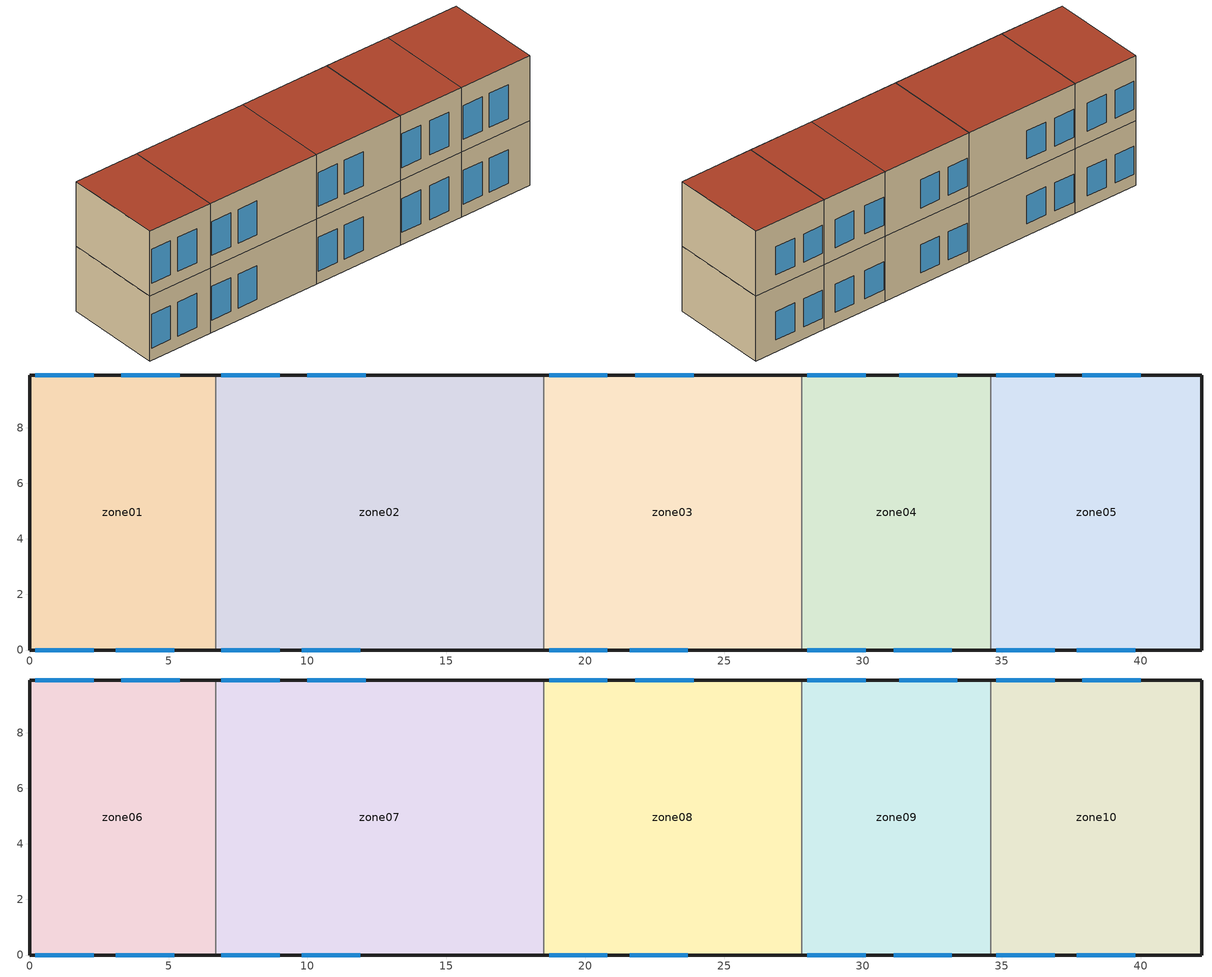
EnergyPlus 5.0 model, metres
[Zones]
zone01
 floor ground (GROUND_FLOOR): 6.7,9.9 6.7,0 0,0 0,9.9 z0
 wall outside (EXT_WALL): 6.7,9.9 0,9.9 0,0 6.7,0 z0:6.7
 wall to zone02 (ADJ_WALL): 6.7,0 6.7,9.9 z0:6.7
 window (EXT_WINDOW1): 0.2,0 2.3,0 / 3.1,0 5.2,0 z1.25:4.75; 2.3,9.9 0.2,9.9 / 5.4,9.9 3.3,9.9 z1.25:4.15
 ceiling to zone06 (ADJ_CEILING): 0,9.9 0,0 6.7,0 6.7,9.9 z6.7
zone02
 floor ground (GROUND_FLOOR): 18.5,9.9 18.5,0 6.7,0 6.7,9.9 z0
 wall outside (EXT_WALL): 18.5,9.9 6.7,9.9 / 6.7,0 18.5,0 z0:6.7
 wall to zone03 (ADJ_WALL): 18.5,0 18.5,9.9 z0:6.7
 wall to zone01 (ADJ_WALL): 6.7,9.9 6.7,0 z0:6.7
 window (EXT_WINDOW1): 6.9,0 9,0 / 9.8,0 11.9,0 z1.25:4.75; 9,9.9 6.9,9.9 / 12.1,9.9 10,9.9 z1.25:4.15
 ceiling to zone07 (ADJ_CEILING): 6.7,9.9 6.7,0 18.5,0 18.5,9.9 z6.7
zone03
 floor ground (GROUND_FLOOR): 27.8,9.9 27.8,0 18.5,0 18.5,9.9 z0
 wall outside (EXT_WALL): 27.8,9.9 18.5,9.9 / 18.5,0 27.8,0 z0:6.7
 wall to zone04 (ADJ_WALL): 27.8,0 27.8,9.9 z0:6.7
 wall to zone02 (ADJ_WALL): 18.5,9.9 18.5,0 z0:6.7
 window (EXT_WINDOW1): 18.7,0 20.8,0 / 21.6,0 23.7,0 z1.25:4.75; 20.8,9.9 18.7,9.9 / 23.9,9.9 21.8,9.9 z1.25:4.15
 ceiling to zone08 (ADJ_CEILING): 18.5,9.9 18.5,0 27.8,0 27.8,9.9 z6.7
zone04
 floor ground (GROUND_FLOOR): 34.6,9.9 34.6,0 27.8,0 27.8,9.9 z0
 wall outside (EXT_WALL): 34.6,9.9 27.8,9.9 / 27.8,0 34.6,0 z0:6.7
 wall to zone05 (ADJ_WALL): 34.6,0 34.6,9.9 z0:6.7
 wall to zone03 (ADJ_WALL): 27.8,9.9 27.8,0 z0:6.7
 window (EXT_WINDOW1): 28,0 30.1,0 / 31.1,0 33.2,0 z1.25:4.75; 30.1,9.9 28,9.9 / 33.4,9.9 31.3,9.9 z1.25:4.15
 ceiling to zone09 (ADJ_CEILING): 27.8,9.9 27.8,0 34.6,0 34.6,9.9 z6.7
zone05
 floor ground (GROUND_FLOOR): 42.2,9.9 42.2,0 34.6,0 34.6,9.9 z0
 wall outside (EXT_WALL): 34.6,0 42.2,0 42.2,9.9 34.6,9.9 z0:6.7
 wall to zone04 (ADJ_WALL): 34.6,9.9 34.6,0 z0:6.7
 window (EXT_WINDOW1): 34.8,0 36.9,0 / 37.7,0 39.8,0 z1.25:4.75; 36.9,9.9 34.8,9.9 / 40,9.9 37.9,9.9 z1.25:4.15
 ceiling to zone10 (ADJ_CEILING): 34.6,9.9 34.6,0 42.2,0 42.2,9.9 z6.7
zone06
 floor to zone01 (ADJ_CEILING): 6.7,9.9 6.7,0 0,0 0,9.9 z6.7
 wall outside (EXT_WALL): 6.7,9.9 0,9.9 0,0 6.7,0 z6.7:13.4
 wall to zone07 (ADJ_WALL): 6.7,0 6.7,9.9 z6.7:13.4
 window (EXT_WINDOW1): 0.2,0 2.3,0 / 3.1,0 5.2,0 z7.95:11.45; 2.3,9.9 0.2,9.9 / 5.4,9.9 3.3,9.9 z7.95:10.85
 roof outside (EXT_ROOF): 0,9.9 0,0 6.7,0 6.7,9.9 z13.4
zone07
 floor to zone02 (ADJ_CEILING): 18.5,9.9 18.5,0 6.7,0 6.7,9.9 z6.7
 wall outside (EXT_WALL): 18.5,9.9 6.7,9.9 / 6.7,0 18.5,0 z6.7:13.4
 wall to zone08 (ADJ_WALL): 18.5,0 18.5,9.9 z6.7:13.4
 wall to zone06 (ADJ_WALL): 6.7,9.9 6.7,0 z6.7:13.4
 window (EXT_WINDOW1): 6.9,0 9,0 / 9.8,0 11.9,0 z7.95:11.45; 9,9.9 6.9,9.9 / 12.1,9.9 10,9.9 z7.95:10.85
 roof outside (EXT_ROOF): 6.7,9.9 6.7,0 18.5,0 18.5,9.9 z13.4
zone08
 floor to zone03 (ADJ_CEILING): 27.8,9.9 27.8,0 18.5,0 18.5,9.9 z6.7
 wall outside (EXT_WALL): 27.8,9.9 18.5,9.9 / 18.5,0 27.8,0 z6.7:13.4
 wall to zone09 (ADJ_WALL): 27.8,0 27.8,9.9 z6.7:13.4
 wall to zone07 (ADJ_WALL): 18.5,9.9 18.5,0 z6.7:13.4
 window (EXT_WINDOW1): 18.7,0 20.8,0 / 21.6,0 23.7,0 z7.95:11.45; 20.8,9.9 18.7,9.9 / 23.9,9.9 21.8,9.9 z7.95:10.85
 roof outside (EXT_ROOF): 18.5,9.9 18.5,0 27.8,0 27.8,9.9 z13.4
zone09
 floor to zone04 (ADJ_CEILING): 34.6,9.9 34.6,0 27.8,0 27.8,9.9 z6.7
 wall outside (EXT_WALL): 34.6,9.9 27.8,9.9 / 27.8,0 34.6,0 z6.7:13.4
 wall to zone10 (ADJ_WALL): 34.6,0 34.6,9.9 z6.7:13.4
 wall to zone08 (ADJ_WALL): 27.8,9.9 27.8,0 z6.7:13.4
 window (EXT_WINDOW1): 28,0 30.1,0 / 31.1,0 33.2,0 z7.95:11.45; 30.1,9.9 28,9.9 / 33.4,9.9 31.3,9.9 z7.95:10.85
 roof outside (EXT_ROOF): 27.8,9.9 27.8,0 34.6,0 34.6,9.9 z13.4
zone10
 floor to zone05 (ADJ_CEILING): 42.2,9.9 42.2,0 34.6,0 34.6,9.9 z6.7
 wall outside (EXT_WALL): 34.6,0 42.2,0 42.2,9.9 34.6,9.9 z6.7:13.4
 wall to zone09 (ADJ_WALL): 34.6,9.9 34.6,0 z6.7:13.4
 window (EXT_WINDOW1): 34.8,0 36.9,0 / 37.7,0 39.8,0 z7.95:11.45; 36.9,9.9 34.8,9.9 / 40,9.9 37.9,9.9 z7.95:10.85
 roof outside (EXT_ROOF): 34.6,9.9 34.6,0 42.2,0 42.2,9.9 z13.4
[Building]
TRNSYS18: North Axis {deg}=0; Terrain=City; Loads Convergence Tolerance Value=0; Temperature Convergence Tolerance Value {deltaC}=0; Solar Distribution=FullInteriorAndExterior; Maximum Number of Warmup Days=0
[Site:Location]
not used: Latitude {deg}=0; Longitude {deg}=0; Time Zone {hr}=0; Elevation {m}=0
[Construction]
GROUND_FLOOR; EXT_WALL; EXT_ROOF; ADJ_WALL; ADJ_CEILING; EXT_WINDOW1: 
[WindowProperty:ShadingControl]
ESHADE=0; ISHADE=INPUT 1*MAX_ISHADE : SHADECNTRL=ISHADE_INTERNAL
[SurfaceProperty:OtherSideCoefficients]
BOUNDARY=IDENTICAL; BOUNDARY=INPUT 1*TBOUNDARY; BOUNDARY=INPUT 1*TBOUNDARY_2; BOUNDARY=INPUT 1*TBOUNDARY_3; BOUNDARY=INPUT 1*TGROUND; BOUNDARY=20; BOUNDARY=15
[Zone] Multiplier=1
zone01; zone02; zone03; zone04; zone05; zone06; zone07; zone08; zone09; zone10
